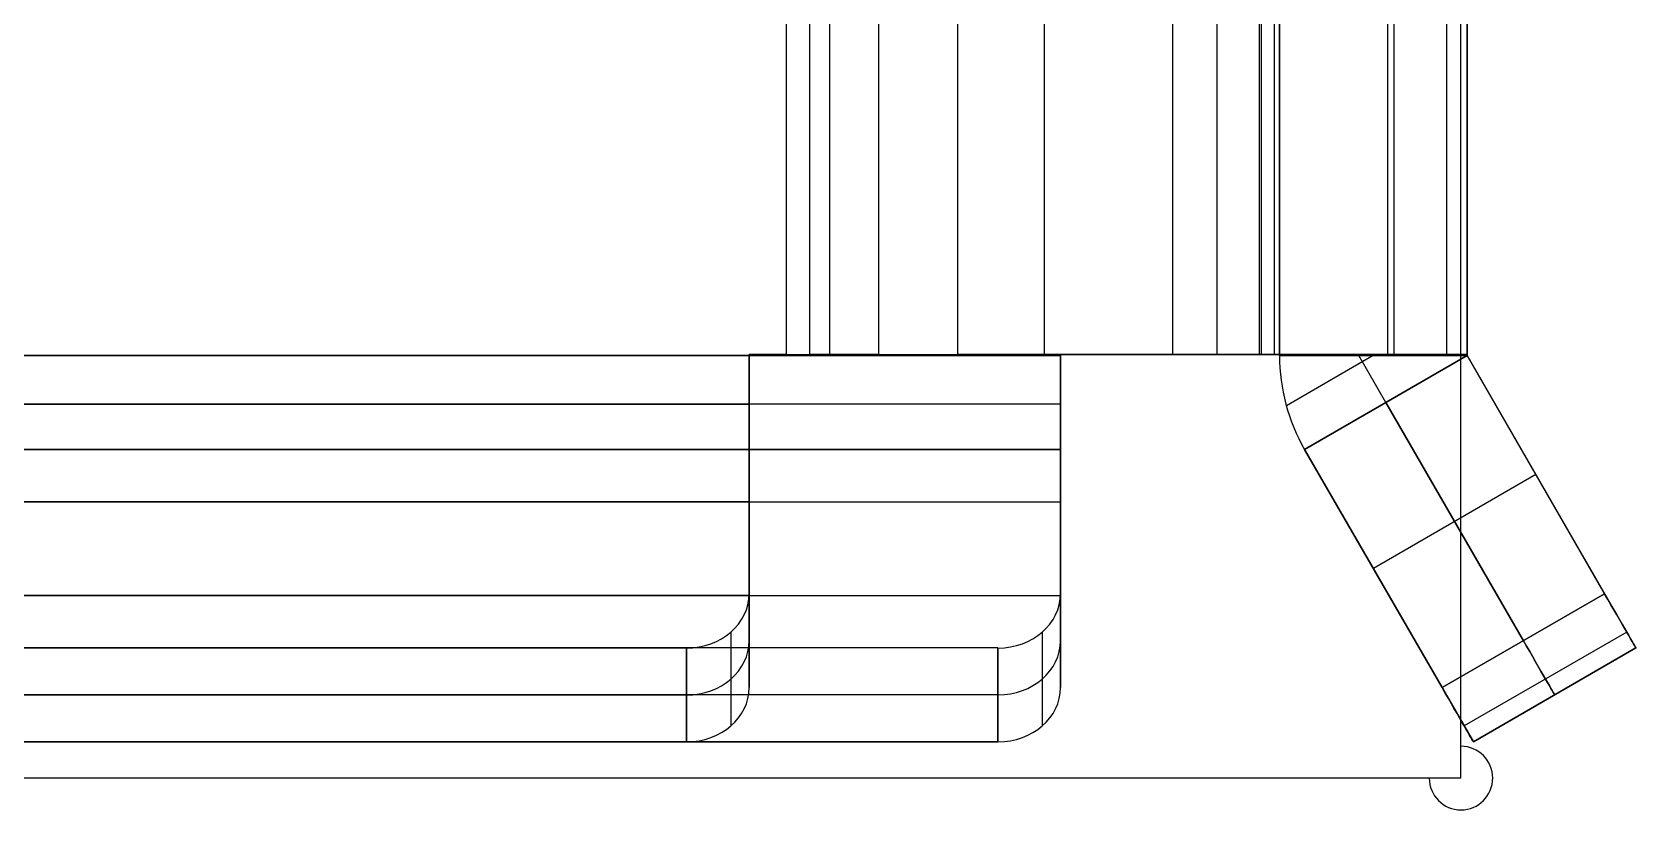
# Model space of a CAD drawing. Header units: inches. Extents: x 0 to 2.1, y -0.07 to 2.7.
# Drawn here: x 1.5597 to 1.6606, y -0.0543 to -0.0053 of the extents above; entities that cross this region are included whole.
import ezdxf

# ---------------------------------------------------------------- set-up
doc = ezdxf.new("R2010")
doc.units = ezdxf.units.IN
doc.header["$LTSCALE"] = 0.03937
doc.header["$MEASUREMENT"] = 0
doc.layers.add('freetronics11$components', color=254, linetype='Continuous', true_color=0xe6e6e6)
doc.layers.add('freetronics11$components$ghosts', color=9, linetype='Continuous', true_color=0xbebebe)

msp = doc.modelspace()

# ---------------------------------------------------------------- linework, layer by layer
at = {"layer": 'freetronics11$components', "color": 254, "true_color": 0xe6e6e6}
for p, q in [((1.63425, 0.17122, -0.15165), (1.63425, -0.02563, -0.15165)), ((1.63425, 0.17122, -0.15165), (1.63425, -0.02563, -0.15165)), ((1.63425, 0.17122, -0.16346), (1.63425, -0.02563, -0.16346)), ((1.63425, 0.17122, -0.16346), (1.63425, -0.02563, -0.16346)), ((1.63704, 0.17122, -0.15049), (1.63704, -0.02563, -0.15049)), ((1.63819, -0.02563, -0.14771), (1.63819, 0.17122, -0.14771)), ((1.63819, -0.0257, -0.12783), (1.63819, 0.17122, -0.12783)), ((1.63819, -0.02563, -0.14771), (1.63819, 0.17122, -0.14771)), ((1.64539, 0.17122, -0.15885), (1.64539, -0.02563, -0.15885)), ((1.65, -0.02563, -0.14771), (1.65, 0.17122, -0.14771)), ((1.65, -0.02563, -0.14771), (1.65, 0.17122, -0.14771)), ((1.65, -0.0257, -0.12783), (1.65, 0.17122, -0.12783)), ((1.60717, -0.02563, -0.07881), (1.60717, 0.02949, -0.07881)), ((1.60717, -0.02563, -0.067), (1.60717, 0.02949, -0.067)), ((1.60717, -0.02563, -0.07881), (1.60717, 0.02949, -0.07881)), ((1.60861, 0.02949, -0.07909), (1.60861, -0.02563, -0.07909)), ((1.60986, 0.02949, -0.07987), (1.60986, -0.02563, -0.07987)), ((1.60986, 0.02949, -0.07987), (1.60986, -0.02563, -0.07987)), ((1.61295, 0.02949, -0.0681), (1.61295, -0.02563, -0.0681)), ((1.61793, 0.02949, -0.07125), (1.61793, -0.02563, -0.07125)), ((1.61793, 0.02949, -0.07125), (1.61793, -0.02563, -0.07125)), ((1.6234, -0.02563, -0.09254), (1.6234, 0.02949, -0.09254)), ((1.63147, -0.02563, -0.08392), (1.63147, 0.02949, -0.08392)), ((1.63694, -0.02563, -0.10521), (1.63694, 0.02949, -0.10521)), ((1.63694, -0.02563, -0.10521), (1.63694, 0.02949, -0.10521)), ((1.63786, 0.02949, -0.10652), (1.63786, -0.02563, -0.10652)), ((1.63819, 0.02949, -0.10809), (1.63819, -0.02563, -0.10809)), ((1.63819, 0.02949, -0.10809), (1.63819, -0.02563, -0.10809)), ((1.64501, -0.02563, -0.09659), (1.64501, 0.02949, -0.09659)), ((1.64501, -0.02563, -0.09659), (1.64501, 0.02949, -0.09659)), ((1.6487, 0.02949, -0.10182), (1.6487, -0.02563, -0.10182)), ((1.65, 0.02949, -0.10809), (1.65, -0.02563, -0.10809)), ((1.65, 0.02949, -0.10809), (1.65, -0.02563, -0.10809)), ((1.62441, -0.0257, -0.15165), (1.38031, -0.0257, -0.15165)), ((1.62441, -0.0257, -0.16346), (1.38031, -0.0257, -0.16346)), ((1.38031, -0.0257, -0.16346), (1.62441, -0.0257, -0.16346)), ((1.38031, -0.0257, -0.15165), (1.62441, -0.0257, -0.15165)), ((1.50433, -0.0257, -0.07881), (1.60481, -0.0257, -0.07881)), ((1.60481, -0.0257, -0.07881), (1.50433, -0.0257, -0.07881)), ((1.60481, -0.0257, -0.07881), (1.60481, -0.02563, -0.07881)), ((1.60481, -0.02563, -0.07881), (1.60717, -0.02563, -0.07881)), ((1.60481, -0.0257, -0.067), (1.60481, -0.02563, -0.067)), ((1.60481, -0.02563, -0.067), (1.60481, -0.02563, -0.07881)), ((1.60481, -0.02563, -0.07881), (1.60481, -0.0257, -0.07881)), ((1.60481, -0.02563, -0.07291), (1.60481, -0.0257, -0.07291)), ((1.60717, -0.02563, -0.067), (1.60481, -0.02563, -0.067)), ((1.60481, -0.02563, -0.067), (1.60481, -0.02563, -0.07881)), ((1.60481, -0.02563, -0.07881), (1.60717, -0.02563, -0.07881)), ((1.60481, -0.02563, -0.07291), (1.60717, -0.02563, -0.07291)), ((1.60481, -0.02566, -0.07881), (1.60481, -0.02566, -0.067)), ((1.60481, -0.0257, -0.067), (1.60481, -0.0257, -0.07881)), ((1.60481, -0.0316, -0.07723), (1.60481, -0.0257, -0.067)), ((1.60481, -0.02865, -0.07212), (1.60481, -0.0257, -0.07382)), ((1.60481, -0.0257, -0.07291), (1.60481, -0.02886, -0.07838)), ((1.60481, -0.0257, -0.07881), (1.60481, -0.0257, -0.067)), ((1.60481, -0.04068, -0.05835), (1.60481, -0.0257, -0.067)), ((1.60481, -0.0257, -0.067), (1.60481, -0.0316, -0.07723)), ((1.60599, -0.02563, -0.07881), (1.60599, -0.02563, -0.067)), ((1.60717, -0.02563, -0.07881), (1.60717, -0.02563, -0.067)), ((1.60717, -0.02563, -0.067), (1.60717, -0.02563, -0.07881)), ((1.60717, -0.02563, -0.07304), (1.611, -0.02563, -0.07304)), ((1.60861, -0.02563, -0.07909), (1.60872, -0.02563, -0.07881)), ((1.60872, -0.02563, -0.07881), (1.60861, -0.02563, -0.07909)), ((1.60872, -0.02563, -0.07881), (1.61295, -0.02563, -0.0681)), ((1.61295, -0.02563, -0.0681), (1.60872, -0.02563, -0.07881)), ((1.60986, -0.02563, -0.07987), (1.63694, -0.02563, -0.10521)), ((1.60986, -0.02563, -0.07987), (1.63694, -0.02563, -0.10521)), ((1.61006, -0.02563, -0.07543), (1.61006, -0.02563, -0.06727)), ((1.61099, -0.02563, -0.07307), (1.64393, -0.02563, -0.10389)), ((1.64501, -0.02563, -0.09659), (1.61793, -0.02563, -0.07125)), ((1.61793, -0.02563, -0.07125), (1.64501, -0.02563, -0.09659)), ((1.62358, -0.02563, -0.09271), (1.63165, -0.02563, -0.08408)), ((1.63425, -0.02563, -0.15165), (1.62441, -0.02563, -0.15165)), ((1.62441, -0.02563, -0.15165), (1.62441, -0.0257, -0.15165)), ((1.63425, -0.02563, -0.16346), (1.62441, -0.02563, -0.16346)), ((1.62441, -0.02563, -0.16346), (1.62441, -0.0257, -0.16346)), ((1.62441, -0.02563, -0.15165), (1.63425, -0.02563, -0.15165)), ((1.63425, -0.02563, -0.16346), (1.62441, -0.02563, -0.16346)), ((1.62441, -0.02563, -0.16346), (1.62441, -0.02563, -0.15165)), ((1.63425, -0.02563, -0.15755), (1.62441, -0.02563, -0.15755)), ((1.62441, -0.0257, -0.15165), (1.62441, -0.02563, -0.15165)), ((1.62441, -0.02563, -0.15165), (1.62441, -0.02563, -0.16346)), ((1.62441, -0.02563, -0.16346), (1.62441, -0.0257, -0.16346)), ((1.62441, -0.02563, -0.15755), (1.62441, -0.0257, -0.15755)), ((1.62441, -0.02566, -0.16346), (1.62441, -0.02566, -0.15165)), ((1.62441, -0.0257, -0.16346), (1.62441, -0.0257, -0.15165)), ((1.62441, -0.0316, -0.15323), (1.62441, -0.0257, -0.16346)), ((1.62441, -0.0257, -0.16346), (1.62441, -0.0257, -0.15165)), ((1.62441, -0.02865, -0.15834), (1.62441, -0.0257, -0.15664)), ((1.62441, -0.0257, -0.15755), (1.62441, -0.02886, -0.15208)), ((1.62441, -0.0316, -0.15323), (1.62441, -0.0257, -0.16346)), ((1.62441, -0.0257, -0.16346), (1.62441, -0.04068, -0.17211)), ((1.62441, -0.0257, -0.16346), (1.62441, -0.04068, -0.17211)), ((1.62933, -0.02563, -0.16346), (1.62933, -0.02563, -0.15165)), ((1.63425, -0.02563, -0.15165), (1.63425, -0.02563, -0.16346)), ((1.64352, -0.02563, -0.15698), (1.63425, -0.02563, -0.15698)), ((1.63425, -0.02563, -0.15165), (1.63425, -0.02563, -0.16346)), ((1.63819, -0.02563, -0.15165), (1.63704, -0.02563, -0.15049)), ((1.63704, -0.02563, -0.15049), (1.63819, -0.02563, -0.15165)), ((1.63819, -0.02563, -0.10638), (1.63786, -0.02563, -0.10652)), ((1.63786, -0.02563, -0.10652), (1.63819, -0.02563, -0.10638)), ((1.63819, -0.02563, -0.10809), (1.63819, -0.02563, -0.11149)), ((1.63819, -0.02563, -0.11149), (1.63819, -0.0257, -0.11149)), ((1.63819, -0.0257, -0.14102), (1.63819, -0.02563, -0.14102)), ((1.63819, -0.02563, -0.14102), (1.63819, -0.02563, -0.14771)), ((1.64539, -0.02563, -0.15885), (1.63819, -0.02563, -0.15165)), ((1.65, -0.02563, -0.14771), (1.63819, -0.02563, -0.14771)), ((1.63819, -0.02563, -0.15165), (1.64539, -0.02563, -0.15885)), ((1.63819, -0.02563, -0.14771), (1.63819, -0.02563, -0.14102)), ((1.63819, -0.02563, -0.14102), (1.65, -0.02563, -0.14102)), ((1.65, -0.02563, -0.14771), (1.63819, -0.02563, -0.14771)), ((1.65, -0.02563, -0.14436), (1.63819, -0.02563, -0.14436)), ((1.63819, -0.02563, -0.14102), (1.63819, -0.0257, -0.14102)), ((1.65, -0.02563, -0.14102), (1.63819, -0.02563, -0.14102)), ((1.63819, -0.0257, -0.11149), (1.63819, -0.02563, -0.11149)), ((1.63819, -0.02563, -0.11149), (1.65, -0.02563, -0.11149)), ((1.63819, -0.02563, -0.11149), (1.63819, -0.02563, -0.10809)), ((1.63819, -0.02563, -0.10809), (1.65, -0.02563, -0.10809)), ((1.65, -0.02563, -0.11149), (1.63819, -0.02563, -0.11149)), ((1.65, -0.02563, -0.10979), (1.63819, -0.02563, -0.10979)), ((1.63819, -0.02563, -0.10809), (1.65, -0.02563, -0.10809)), ((1.6487, -0.02563, -0.10182), (1.63819, -0.02563, -0.10638)), ((1.63819, -0.02563, -0.10638), (1.6487, -0.02563, -0.10182)), ((1.65, -0.02566, -0.14102), (1.63819, -0.02566, -0.14102)), ((1.65, -0.02566, -0.11149), (1.63819, -0.02566, -0.11149)), ((1.63819, -0.0257, -0.11149), (1.63819, -0.0257, -0.14102)), ((1.63819, -0.0257, -0.14102), (1.65, -0.0257, -0.14102)), ((1.65, -0.0257, -0.14102), (1.63819, -0.0257, -0.14102)), ((1.63819, -0.0257, -0.14102), (1.63819, -0.0257, -0.11149)), ((1.65, -0.0257, -0.11149), (1.63819, -0.0257, -0.11149)), ((1.65, -0.0257, -0.11149), (1.63819, -0.0257, -0.11149)), ((1.64409, -0.0257, -0.14102), (1.63862, -0.02886, -0.14102)), ((1.64409, -0.0257, -0.11149), (1.63862, -0.02886, -0.11149)), ((1.63977, -0.0316, -0.14102), (1.65, -0.0257, -0.14102)), ((1.63977, -0.0316, -0.11149), (1.65, -0.0257, -0.11149)), ((1.63977, -0.0316, -0.11149), (1.65, -0.0257, -0.11149)), ((1.65, -0.0257, -0.14102), (1.63977, -0.0316, -0.14102)), ((1.63982, -0.02563, -0.15328), (1.63982, -0.02563, -0.16244)), ((1.63982, -0.02563, -0.15328), (1.64898, -0.02563, -0.15328)), ((1.64148, -0.02563, -0.10495), (1.64968, -0.02563, -0.10495)), ((1.64489, -0.02865, -0.14102), (1.64318, -0.0257, -0.14102)), ((1.64489, -0.02865, -0.11149), (1.64318, -0.0257, -0.11149)), ((1.64352, -0.02563, -0.14771), (1.64352, -0.02563, -0.15698)), ((1.64393, -0.02563, -0.10389), (1.64393, -0.02563, -0.10809)), ((1.64409, -0.02563, -0.14102), (1.64409, -0.02563, -0.14771)), ((1.64409, -0.0257, -0.14102), (1.64409, -0.02563, -0.14102)), ((1.64409, -0.02563, -0.11149), (1.64409, -0.0257, -0.11149)), ((1.64409, -0.02563, -0.10809), (1.64409, -0.02563, -0.11149)), ((1.65, -0.02563, -0.14102), (1.65, -0.02563, -0.14771)), ((1.65, -0.0257, -0.14102), (1.65, -0.02563, -0.14102)), ((1.65, -0.02563, -0.11149), (1.65, -0.0257, -0.11149)), ((1.65, -0.02563, -0.10809), (1.65, -0.02563, -0.11149)), ((1.65, -0.02563, -0.10809), (1.65, -0.02563, -0.11149)), ((1.65, -0.02563, -0.11149), (1.65, -0.0257, -0.11149)), ((1.65, -0.0257, -0.14102), (1.65, -0.02563, -0.14102)), ((1.65, -0.02563, -0.14102), (1.65, -0.02563, -0.14771)), ((1.65, -0.0257, -0.11149), (1.65865, -0.04068, -0.11149)), ((1.65, -0.0257, -0.11149), (1.65, -0.0257, -0.14102)), ((1.65865, -0.04068, -0.14102), (1.65, -0.0257, -0.14102)), ((1.65, -0.0257, -0.14102), (1.65, -0.0257, -0.11149)), ((1.65, -0.0257, -0.11149), (1.65865, -0.04068, -0.11149)), ((1.65, -0.0257, -0.12625), (1.66062, -0.04409, -0.12625)), ((1.65865, -0.04068, -0.14102), (1.65, -0.0257, -0.14102)), ((1.62441, -0.02875, -0.15205), (1.38031, -0.02875, -0.15205)), ((1.50433, -0.02875, -0.07841), (1.60481, -0.02875, -0.07841)), ((1.60481, -0.04364, -0.06346), (1.60481, -0.02865, -0.07212)), ((1.62441, -0.02865, -0.15834), (1.62441, -0.04364, -0.167)), ((1.63859, -0.02875, -0.11149), (1.63859, -0.02875, -0.14102)), ((1.64489, -0.02865, -0.11149), (1.65354, -0.04364, -0.11149)), ((1.65354, -0.04364, -0.14102), (1.64489, -0.02865, -0.14102)), ((1.38031, -0.0316, -0.15323), (1.62441, -0.0316, -0.15323)), ((1.62441, -0.0316, -0.15323), (1.38031, -0.0316, -0.15323)), ((1.60481, -0.0316, -0.07723), (1.50433, -0.0316, -0.07723)), ((1.50433, -0.0316, -0.07723), (1.60481, -0.0316, -0.07723)), ((1.60481, -0.04659, -0.06858), (1.60481, -0.0316, -0.07723)), ((1.60481, -0.0316, -0.07723), (1.60481, -0.04659, -0.06858)), ((1.62441, -0.04659, -0.16188), (1.62441, -0.0316, -0.15323)), ((1.62441, -0.0316, -0.15323), (1.62441, -0.04659, -0.16188)), ((1.63977, -0.0316, -0.11149), (1.63977, -0.0316, -0.14102)), ((1.64843, -0.04659, -0.14102), (1.63977, -0.0316, -0.14102)), ((1.63977, -0.0316, -0.14102), (1.63977, -0.0316, -0.11149)), ((1.63977, -0.0316, -0.11149), (1.64843, -0.04659, -0.11149)), ((1.63977, -0.0316, -0.12625), (1.65039, -0.05, -0.12625)), ((1.64843, -0.04659, -0.11149), (1.63977, -0.0316, -0.11149)), ((1.63977, -0.0316, -0.14102), (1.64843, -0.04659, -0.14102)), ((1.60481, -0.03319, -0.06267), (1.60481, -0.0391, -0.0729)), ((1.62441, -0.03319, -0.16779), (1.62441, -0.0391, -0.15756)), ((1.65433, -0.03319, -0.11149), (1.6441, -0.0391, -0.11149)), ((1.65433, -0.03319, -0.14102), (1.6441, -0.0391, -0.14102)), ((1.38031, -0.0349, -0.16877), (1.62441, -0.0349, -0.16877)), ((1.65531, -0.0349, -0.14102), (1.65531, -0.0349, -0.11149)), ((1.38031, -0.0408, -0.15854), (1.62441, -0.0408, -0.15854)), ((1.60481, -0.0408, -0.07192), (1.50433, -0.0408, -0.07192)), ((1.60481, -0.04659, -0.06858), (1.60481, -0.04068, -0.05835)), ((1.62441, -0.04068, -0.17211), (1.62441, -0.04659, -0.16188)), ((1.62441, -0.04659, -0.16188), (1.62441, -0.04068, -0.17211)), ((1.64508, -0.0408, -0.14102), (1.64508, -0.0408, -0.11149)), ((1.64843, -0.04659, -0.11149), (1.65865, -0.04068, -0.11149)), ((1.65865, -0.04068, -0.11149), (1.64843, -0.04659, -0.11149)), ((1.64843, -0.04659, -0.14102), (1.65865, -0.04068, -0.14102)), ((1.65865, -0.04068, -0.14102), (1.64843, -0.04659, -0.14102)), ((1.62326, -0.0431, -0.1735), (1.62326, -0.049, -0.16328)), ((1.66005, -0.0431, -0.11264), (1.64982, -0.049, -0.11264)), ((1.66005, -0.0431, -0.13986), (1.64982, -0.049, -0.13986)), ((1.62047, -0.04409, -0.17408), (1.38425, -0.04409, -0.17408)), ((1.62047, -0.04409, -0.17408), (1.38425, -0.04409, -0.17408)), ((1.62047, -0.04409, -0.17408), (1.62047, -0.05, -0.16385)), ((1.62047, -0.05, -0.16385), (1.62047, -0.04409, -0.17408)), ((1.66062, -0.04409, -0.11543), (1.65039, -0.05, -0.11543)), ((1.65039, -0.05, -0.13708), (1.66062, -0.04409, -0.13708)), ((1.65039, -0.05, -0.11543), (1.66062, -0.04409, -0.11543)), ((1.66062, -0.04409, -0.13708), (1.65039, -0.05, -0.13708)), ((1.66062, -0.04409, -0.12625), (1.65039, -0.05, -0.12625)), ((1.66062, -0.04409, -0.11543), (1.66062, -0.04409, -0.13708)), ((1.66062, -0.04409, -0.11543), (1.66062, -0.04409, -0.13708)), ((1.62047, -0.04705, -0.16897), (1.38425, -0.04705, -0.16897)), ((1.65551, -0.04705, -0.11543), (1.65551, -0.04705, -0.13708)), ((1.62047, -0.05, -0.16385), (1.38425, -0.05, -0.16385)), ((1.38425, -0.05, -0.16385), (1.62047, -0.05, -0.16385)), ((1.50827, -0.05, -0.06661), (1.60087, -0.05, -0.06661)), ((1.65039, -0.05, -0.11543), (1.65039, -0.05, -0.13708)), ((1.65039, -0.05, -0.13708), (1.65039, -0.05, -0.11543))]:
    msp.add_line(p, q, dxfattribs=at)
at = {"layer": 'freetronics11$components', "color": 105, "true_color": 0x5e8966}
for p, q in [((1.60717, -0.02563, -0.067), (1.60717, 0.02949, -0.067)), ((1.50433, -0.0257, -0.067), (1.60481, -0.0257, -0.067)), ((1.60481, -0.0257, -0.067), (1.50433, -0.0257, -0.067)), ((1.60481, -0.0257, -0.067), (1.60481, -0.02563, -0.067)), ((1.60481, -0.02563, -0.067), (1.60717, -0.02563, -0.067)), ((1.60481, -0.04068, -0.05835), (1.60481, -0.0257, -0.067)), ((1.60481, -0.0349, -0.06169), (1.50433, -0.0349, -0.06169)), ((1.60481, -0.04068, -0.05835), (1.60481, -0.04659, -0.06858)), ((1.60365, -0.0431, -0.05696), (1.60365, -0.049, -0.06718)), ((1.50827, -0.04409, -0.05638), (1.60087, -0.04409, -0.05638)), ((1.50827, -0.04409, -0.05638), (1.60087, -0.04409, -0.05638)), ((1.60087, -0.05, -0.06661), (1.60087, -0.04409, -0.05638)), ((1.60087, -0.04409, -0.05638), (1.60087, -0.05, -0.06661)), ((1.50827, -0.04705, -0.06149), (1.60087, -0.04705, -0.06149)), ((1.60087, -0.05, -0.06661), (1.50827, -0.05, -0.06661))]:
    msp.add_line(p, q, dxfattribs=at)
at = {"layer": 'freetronics11$components', "color": 254, "true_color": 0xe6e6e6, "extrusion": (1, 0, 0)}
for centre, start, end in [((-0.0257, -0.067, 1.60481), 240, 270), ((-0.0257, -0.067, 1.60481), 240, 270), ((-0.0257, -0.16346, 1.62441), 90, 120), ((-0.0257, -0.16346, 1.62441), 90, 120)]:
    msp.add_arc(centre, 0.01181, start, end, dxfattribs=at)
at = {"layer": 'freetronics11$components', "color": 254, "true_color": 0xe6e6e6, "extrusion": (0, 1, 0)}
for radius, start, end in [(0.00394, 225, 270), (0.01575, 225, 270), (0.01575, 225, 270), (0.00394, 225, 270), (0.00394, 180, 225), (0.00394, 180, 225), (0.01575, 180, 225), (0.01575, 180, 225)]:
    msp.add_arc((-1.63425, -0.14771, -0.02563), radius, start, end, dxfattribs=at)
at = {"layer": 'freetronics11$components', "color": 254, "true_color": 0xe6e6e6}
for centre in [(1.65, -0.0257, -0.14102), (1.65, -0.0257, -0.14102), (1.65, -0.0257, -0.11149), (1.65, -0.0257, -0.12625), (1.65, -0.0257, -0.11149)]:
    msp.add_arc(centre, 0.01181, 180, 210, dxfattribs=at)
at = {"layer": 'freetronics11$components', "color": 105, "true_color": 0x5e8966, "extrusion": (0, 0.5, 0.866025)}
for centre in [(-1.60087, 0.00606, -0.07087), (-1.60087, 0.00606, -0.07087), (-1.60087, 0.00606, -0.07678), (-1.60087, 0.00606, -0.08268)]:
    msp.add_arc(centre, 0.00394, 90, 180, dxfattribs=at)
at = {"layer": 'freetronics11$components', "color": 254, "true_color": 0xe6e6e6, "extrusion": (0, -0.5, 0.866025)}
for centre in [(1.62047, -0.12129, -0.12871), (1.62047, -0.12129, -0.12871), (1.62047, -0.12129, -0.12281), (1.62047, -0.12129, -0.1169), (1.62047, -0.12129, -0.1169)]:
    msp.add_arc(centre, 0.00394, 270, 0, dxfattribs=at)
at = {"layer": 'freetronics11$components', "color": 254, "true_color": 0xe6e6e6, "extrusion": (0.866025, 0.5, 0)}
for centre, start, end in [((-0.86456, -0.11543, 1.41609), 90, 180), ((-0.86456, -0.11543, 1.41609), 90, 180), ((-0.86456, -0.13708, 1.41609), 180, 270), ((-0.86456, -0.13708, 1.41609), 180, 270), ((-0.86456, -0.11543, 1.41019), 90, 180), ((-0.86456, -0.13708, 1.41019), 180, 270), ((-0.86456, -0.11543, 1.40428), 90, 180), ((-0.86456, -0.13708, 1.40428), 180, 270), ((-0.86456, -0.11543, 1.40428), 90, 180), ((-0.86456, -0.13708, 1.40428), 180, 270)]:
    msp.add_arc(centre, 0.00394, start, end, dxfattribs=at)
at = {"layer": 'freetronics11$components', "color": 254, "true_color": 0xe6e6e6, "extrusion": (5.76889e-15, 0.5, 0.866025)}
msp.add_arc((-1.60087, 0.00606, -0.08268), 0.00394, 90, 180, dxfattribs=at)
at = {"layer": 'freetronics11$components$ghosts'}
for q in [(1.64961, 0.00284, -0.06457), (1.35039, -0.05228, -0.06457)]:
    msp.add_line((1.64961, -0.05228, -0.06457), q, dxfattribs=at)
for start, end in [(270, 90), (180, 0)]:
    msp.add_arc((1.64961, -0.05228, -0.06457), 0.002, start, end, dxfattribs=at)

doc.saveas('drawing.dxf')
